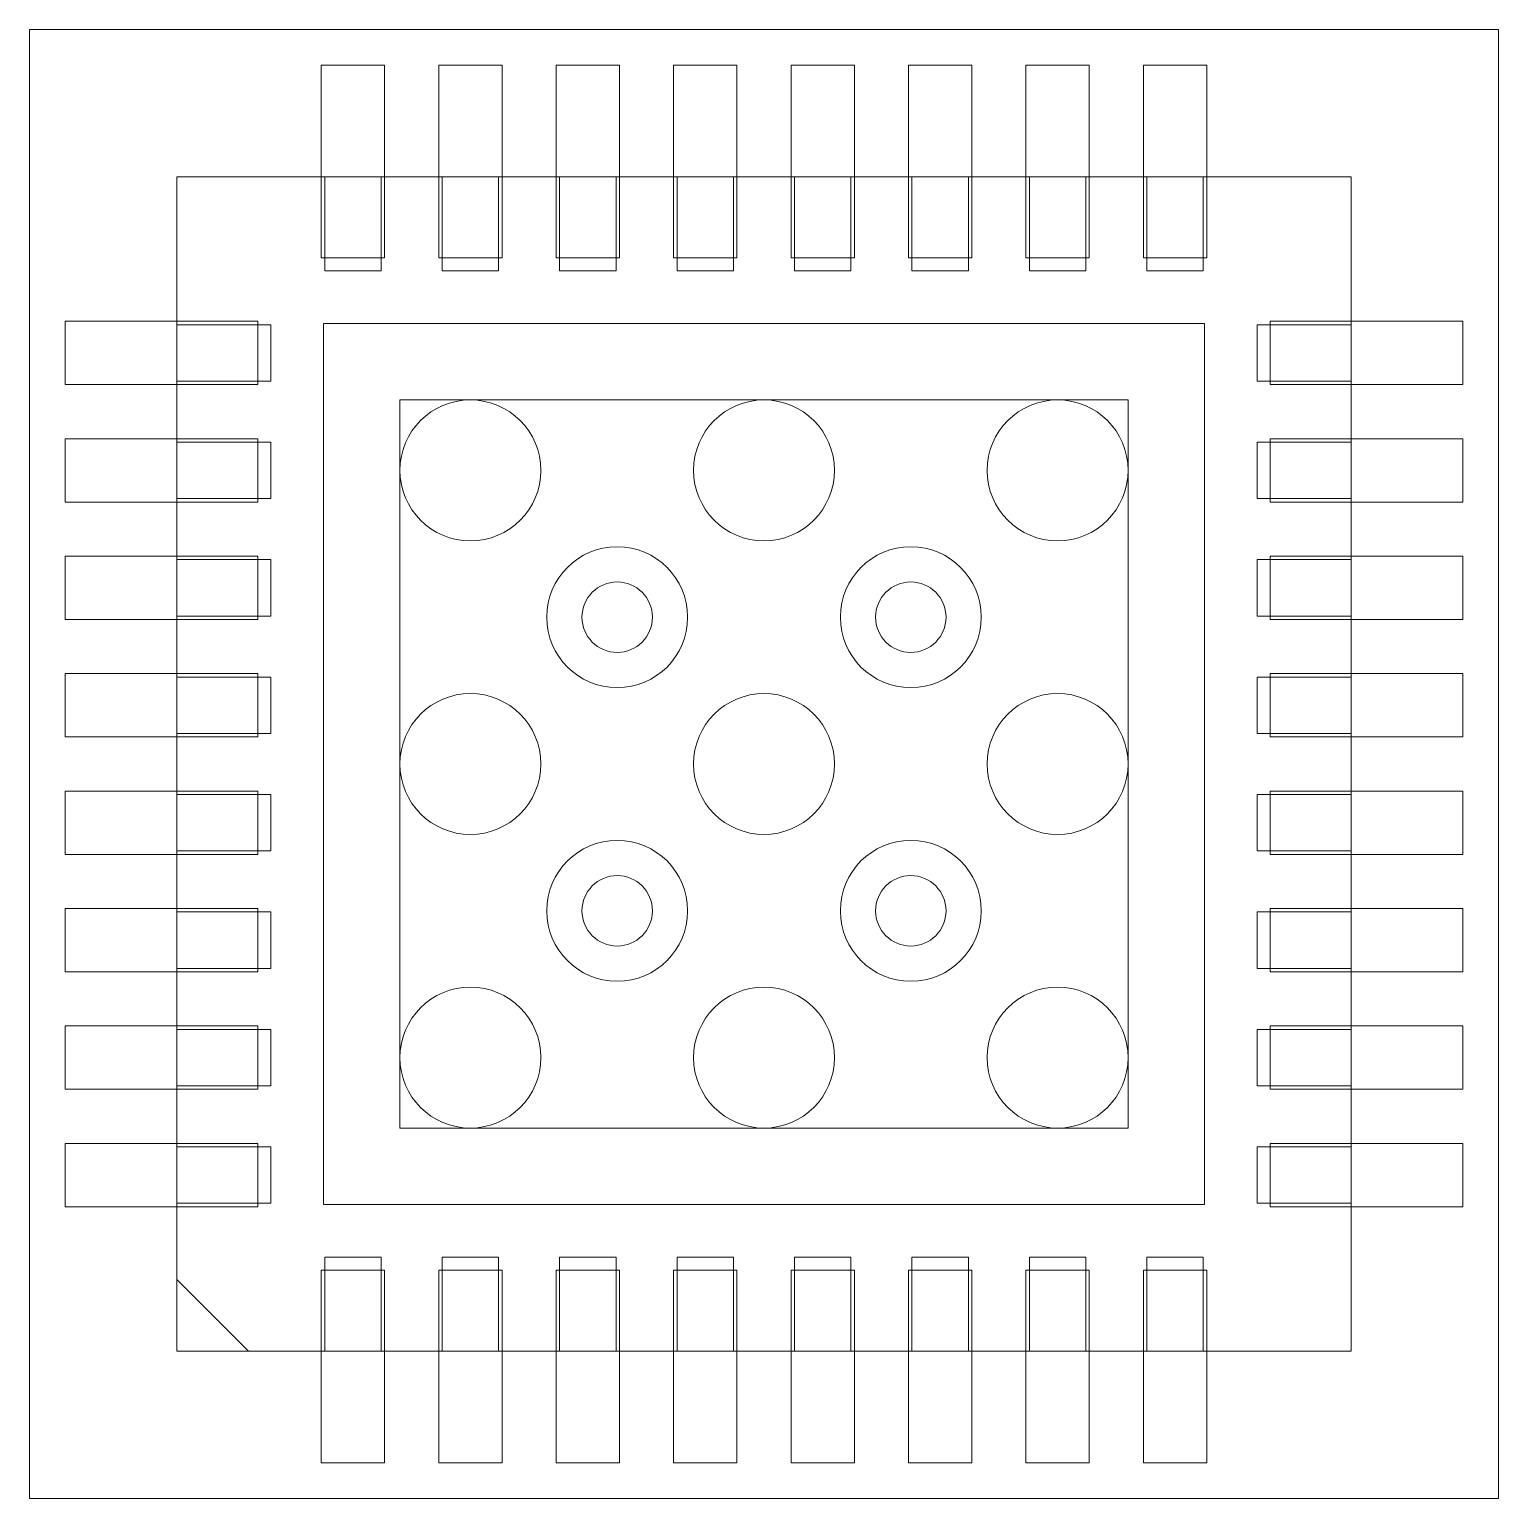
# Model space of a CAD drawing. Header units: millimetres. Extents: x -3.13 to 3.13, y -3.13 to 3.13.
import ezdxf

# ---------------------------------------------------------------- set-up
doc = ezdxf.new("R2010")
doc.units = ezdxf.units.MM
doc.header["$LTSCALE"] = 0.5
doc.layers.get('0').update_dxf_attribs({"lineweight": 18})
for name, color, linetype, lineweight in [('footprint', 1, 'Continuous', 18), ('part', 2, 'Continuous', 18), ('tKeepout', 6, 'Continuous', 18), ('tPlace', 7, 'Continuous', 18)]:
    doc.layers.add(name, color=color, linetype=linetype, lineweight=lineweight)

# ---------------------------------------------------------------- blocks, each defined once
blk = doc.blocks.new('*U160')
blk.add_lwpolyline([(-0.12, -0.2), (0.12, -0.2), (0.12, 0.2), (-0.12, 0.2)], close=True)
blk = doc.blocks.new('*U161')
at = {"color": 0, "linetype": 'ByBlock', "lineweight": -2, "transparency": 16777216}
for p in [(0, 0), (0.5, 0), (1, 0), (1.5, 0), (2, 0), (2.5, 0), (3, 0), (3.5, 0)]:
    blk.add_blockref('*U160', p, dxfattribs=at)
blk = doc.blocks.new('*U162')
blk.add_lwpolyline([(-0.12, -0.2), (0.12, -0.2), (0.12, 0.2), (-0.12, 0.2)], close=True)
blk = doc.blocks.new('*U163')
at = {"color": 0, "linetype": 'ByBlock', "lineweight": -2, "transparency": 16777216}
for p in [(0, 0), (0.5, 0), (1, 0), (1.5, 0), (2, 0), (2.5, 0), (3, 0), (3.5, 0)]:
    blk.add_blockref('*U162', p, dxfattribs=at)
blk = doc.blocks.new('*U164')
blk.add_lwpolyline([(-0.12, -0.2), (0.12, -0.2), (0.12, 0.2), (-0.12, 0.2)], close=True)
blk = doc.blocks.new('*U165')
at = {"color": 0, "linetype": 'ByBlock', "lineweight": -2, "transparency": 16777216}
for p in [(0, 0), (0.5, 0), (1, 0), (1.5, 0), (2, 0), (2.5, 0), (3, 0), (3.5, 0)]:
    blk.add_blockref('*U164', p, dxfattribs=at)
blk = doc.blocks.new('*U166')
blk.add_lwpolyline([(-0.12, -0.2), (0.12, -0.2), (0.12, 0.2), (-0.12, 0.2)], close=True)
blk = doc.blocks.new('*U167')
at = {"color": 0, "linetype": 'ByBlock', "lineweight": -2, "transparency": 16777216}
for p in [(0, 0), (0.5, 0), (1, 0), (1.5, 0), (2, 0), (2.5, 0), (3, 0), (3.5, 0)]:
    blk.add_blockref('*U166', p, dxfattribs=at)
blk = doc.blocks.new('part')
for points in [[(2.5, -2.5), (-2.5, -2.5), (-2.5, 2.5), (2.5, 2.5)], [(-1.55, 1.55), (1.55, 1.55), (1.55, -1.55), (-1.55, -1.55)]]:
    blk.add_lwpolyline(points, close=True)
for name, p in [('*U161', (-1.75, 2.3)), ('*U163', (-1.75, -2.3))]:
    blk.add_blockref(name, p)
at = {"rotation": 270}
for name, p in [('*U167', (-2.3, 1.75)), ('*U165', (2.3, 1.75))]:
    blk.add_blockref(name, p, dxfattribs=at)
blk = doc.blocks.new('*U175')
blk.add_lwpolyline([(-0.135, -0.41), (0.135, -0.41), (0.135, 0.41), (-0.135, 0.41)], close=True)
blk = doc.blocks.new('*U176')
at = {"color": 0, "linetype": 'ByBlock', "lineweight": -2, "transparency": 16777216}
for p in [(0, 0), (0.5, 0), (1, 0), (1.5, 0), (2, 0), (2.5, 0), (3, 0), (3.5, 0)]:
    blk.add_blockref('*U175', p, dxfattribs=at)
blk = doc.blocks.new('*U177')
blk.add_lwpolyline([(-0.135, -0.41), (0.135, -0.41), (0.135, 0.41), (-0.135, 0.41)], close=True)
blk = doc.blocks.new('*U178')
at = {"color": 0, "linetype": 'ByBlock', "lineweight": -2, "transparency": 16777216}
for p in [(0, 0), (0.5, 0), (1, 0), (1.5, 0), (2, 0), (2.5, 0), (3, 0), (3.5, 0)]:
    blk.add_blockref('*U177', p, dxfattribs=at)
blk = doc.blocks.new('*U179')
blk.add_lwpolyline([(-0.135, -0.41), (0.135, -0.41), (0.135, 0.41), (-0.135, 0.41)], close=True)
blk = doc.blocks.new('*U180')
at = {"color": 0, "linetype": 'ByBlock', "lineweight": -2, "transparency": 16777216}
for p in [(0, 0), (0.5, 0), (1, 0), (1.5, 0), (2, 0), (2.5, 0), (3, 0), (3.5, 0)]:
    blk.add_blockref('*U179', p, dxfattribs=at)
blk = doc.blocks.new('*U181')
blk.add_lwpolyline([(-0.135, -0.41), (0.135, -0.41), (0.135, 0.41), (-0.135, 0.41)], close=True)
blk = doc.blocks.new('*U182')
at = {"color": 0, "linetype": 'ByBlock', "lineweight": -2, "transparency": 16777216}
for p in [(0, 0), (0.5, 0), (1, 0), (1.5, 0), (2, 0), (2.5, 0), (3, 0), (3.5, 0)]:
    blk.add_blockref('*U181', p, dxfattribs=at)
blk = doc.blocks.new('footprint')
blk.add_lwpolyline([(-1.875, 1.875), (1.875, 1.875), (1.875, -1.875), (-1.875, -1.875)], close=True)
for centre, radius in [((-1.25, 1.25), 0.3), ((0, 1.25), 0.3), ((1.25, 1.25), 0.3), ((-0.625, 0.625), 0.3), ((0.625, 0.625), 0.3), ((-0.625, 0.625), 0.15), ((0.625, 0.625), 0.15), ((-1.25, 0), 0.3), ((0, 0), 0.3), ((1.25, 0), 0.3), ((-0.625, -0.625), 0.3), ((0.625, -0.625), 0.3), ((-0.625, -0.625), 0.15), ((0.625, -0.625), 0.15), ((-1.25, -1.25), 0.3), ((0, -1.25), 0.3), ((1.25, -1.25), 0.3)]:
    blk.add_circle(centre, radius)
for name, p in [('*U176', (-1.75, 2.565)), ('*U178', (-1.75, -2.565))]:
    blk.add_blockref(name, p)
at = {"rotation": 90}
for name, p in [('*U180', (-2.565, -1.75)), ('*U182', (2.565, -1.75))]:
    blk.add_blockref(name, p, dxfattribs=at)
blk = doc.blocks.new('tPlace')
at = {"layer": 'tPlace'}
for p, q in [((-2.5, 2.0374), (-2.5, 2.5)), ((-2.5, 2.5), (-2.0374, 2.5)), ((2.0374, 2.5), (2.5, 2.5)), ((2.5, 2.5), (2.5, 2.0374)), ((-2.5, -2.1952), (-2.5, -2.0374)), ((2.5, -2.0374), (2.5, -2.5)), ((-2.5, -2.1952), (-2.1952, -2.5)), ((-2.0374, -2.5), (-2.1952, -2.5)), ((2.5, -2.5), (2.0374, -2.5))]:
    blk.add_line(p, q, dxfattribs=at)
blk = doc.blocks.new('tKeepout')
blk.add_lwpolyline([(-3.1274, 3.1274), (3.1274, 3.1274), (3.1274, -3.1274), (-3.1274, -3.1274)], close=True)

msp = doc.modelspace()

# ---------------------------------------------------------------- block references
msp.add_blockref('tPlace', (0, 0))
at = {"layer": 'footprint'}
msp.add_blockref('footprint', (0, 0), dxfattribs=at)
at = {"layer": 'part'}
msp.add_blockref('part', (0, 0), dxfattribs=at)
at = {"layer": 'tKeepout'}
msp.add_blockref('tKeepout', (0, 0), dxfattribs=at)

doc.saveas('drawing.dxf')
